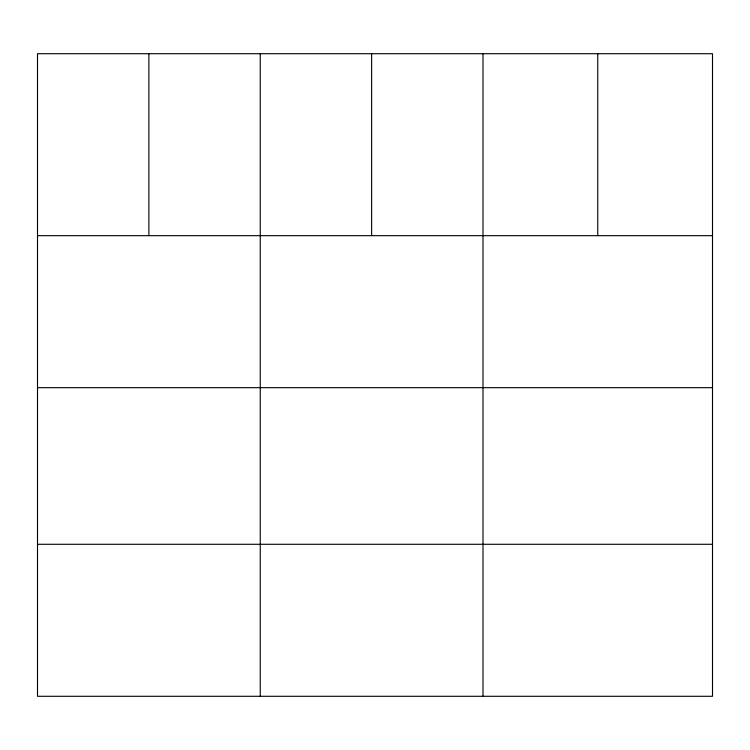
<?xml version="1.0" encoding="UTF-8"?>
<svg xmlns="http://www.w3.org/2000/svg" width="750" height="750" viewBox="0 0 750 750"><rect width="100%" height="100%" fill="white"/><g stroke="black" fill="none" stroke-linecap="round" stroke-linejoin="round"><path stroke-width="1.12" d="M712.5 387.675L712.5 53.709L37.5 53.709L37.5 696.291L712.5 696.291L712.5 387.675L37.5 387.675M37.5 235.669L712.5 235.669M37.5 544.284L712.5 544.284M597.75 53.709L597.75 235.669M483 53.709L483 696.291M371.625 53.709L371.625 235.669M260.25 53.709L260.25 696.291M148.875 53.709L148.875 235.669"/></g></svg>
